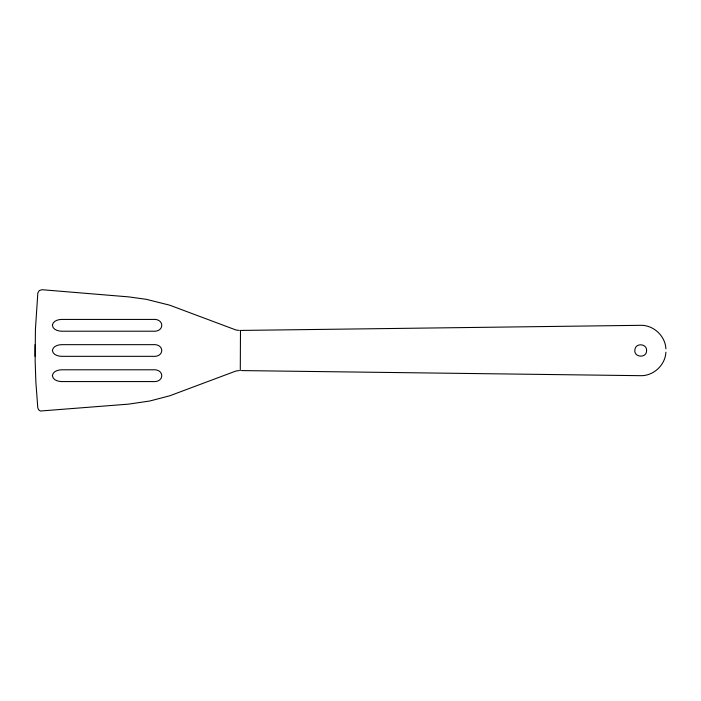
<?xml version="1.0" encoding="UTF-8"?>
<svg xmlns="http://www.w3.org/2000/svg" width="701" height="701" viewBox="0 0 701 701"><rect width="100%" height="100%" fill="white"/><g stroke="black" fill="none" stroke-linecap="round" stroke-linejoin="round"><path stroke-width="1.05" d="M239.269 370.557L236.018 370.987L169.642 395.837L149.628 401.033L128.449 404.144L40.325 411.023L38.599 409.735L37.784 407.71L35.882 382.15L35.146 361.015L35.418 329.417L37.828 292.983L39.282 290.573L41.99 289.715L128.686 296.882L146.281 299.318L169.642 305.163L236.018 330.013L239.269 330.443M665.889 352.209C665.293 365.247 653.183 376.288 640.144 375.675L241.503 370.584M240.285 370.566L240.478 330.434L640.144 325.325C653.183 324.712 665.293 335.753 665.889 348.791M35.05 344.664L35.05 356.336M646.602 350.5C646.874 358.614 633.406 357.606 634.896 349.633C635.614 342.675 646.918 343.508 646.602 350.5M52.391 325.211C52.698 329.645 58.06 331.222 61.811 331.205L152.818 331.205C164.726 332.335 164.717 318.298 152.818 319.428L61.811 319.428C58.095 319.428 52.925 320.909 52.391 325.211M52.391 350.447C52.812 354.811 58.087 356.345 61.811 356.336L152.818 356.336C164.7 357.431 164.709 343.595 152.818 344.664L61.811 344.664C58.095 344.664 52.925 346.145 52.391 350.447M52.391 375.578C52.698 380.012 58.06 381.589 61.811 381.572L152.818 381.572C164.735 382.702 164.7 368.691 152.818 369.795L61.811 369.795C58.104 369.795 52.925 371.276 52.391 375.578"/></g></svg>
